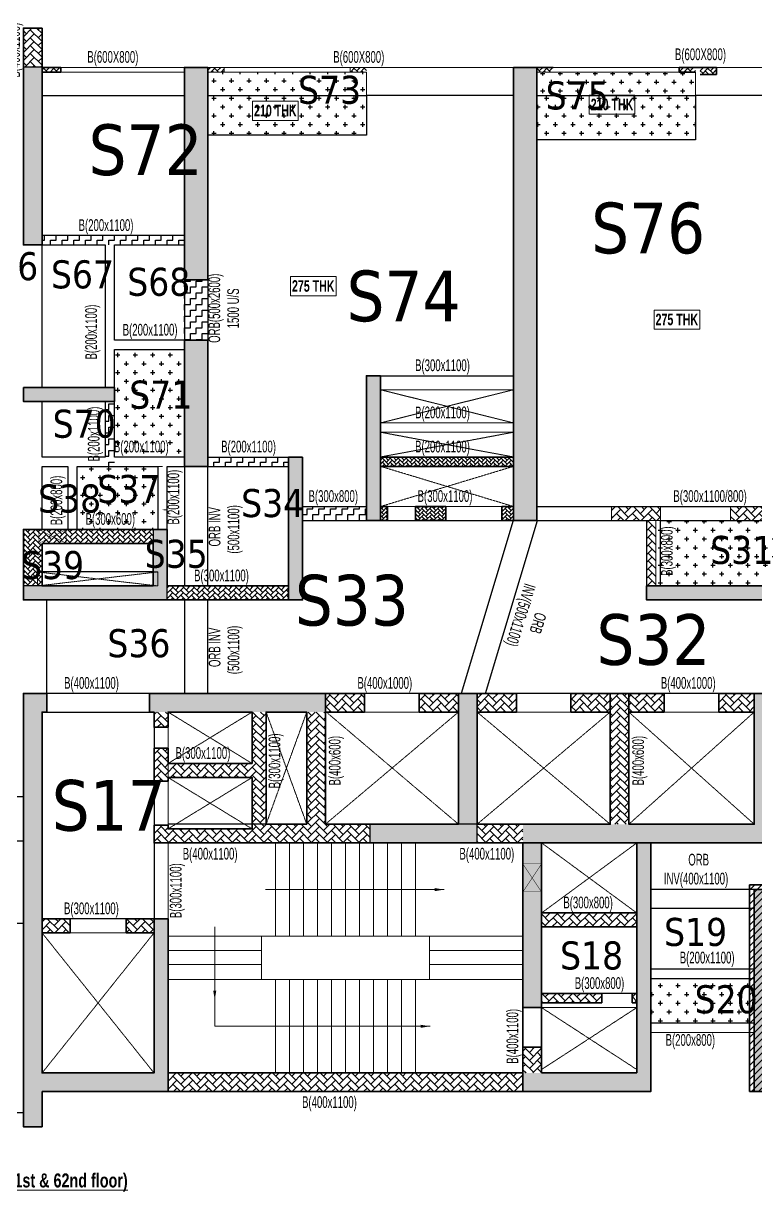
# Model space of a CAD drawing. Header units: millimetres. Extents: x 342 to 67320, y 176 to 26153.
# Drawn here: x 32103 to 47789, y 1146 to 26153 of the extents above; entities that cross this region are included whole.
import ezdxf

# ---------------------------------------------------------------- set-up
doc = ezdxf.new("R2010")
doc.units = ezdxf.units.MM
doc.linetypes.add('HIDDEN', pattern=[0.375, 0.25, -0.125])
for name, color, linetype, lineweight in [('A-ANNO-DIMS', 8, 'Continuous', 15), ('A-DETL-MISC', 35, 'Continuous', 15), ('A-FLOR-IDEN', 11, 'Continuous', 9), ('A-HIDD-ABVE', 8, 'HIDDEN', 20), ('G-ANNO-TEXT', 231, 'Continuous', 9), ('S-BEAM', 7, 'Continuous', 18), ('S-BEAM-IDEN', 2, 'Continuous', 9), ('S-COL HATCH', 9, 'Continuous', 0), ('S-COLS', 5, 'Continuous', 35), ('S-WALL', 4, 'Continuous', 18)]:
    doc.layers.add(name, color=color, linetype=linetype, lineweight=lineweight)
for name, color, linetype in [('changes', 7, 'Continuous'), ('HATCH', 8, 'Continuous'), ('S-CUTOUT', 1, 'Continuous'), ('SUNK SLAB', 8, 'Continuous')]:
    doc.layers.add(name, color=color, linetype=linetype)
doc.styles.add('Dim.s & Anno.(Misc.)', font='ARIALN.TTF')
doc.styles.add('Swis721 LtCn BT', font='swisscl.ttf', dxfattribs={"width": 0.9, "height": 233.355162})
doc.styles.add('Swis721 LtCn BT_2', font='swisscl.ttf', dxfattribs={"height": 244.992296})
doc.styles.add('Swis721 LtCn BT_B', font='', dxfattribs={"width": 0.9, "height": 246.918336})
doc.styles.get('Swis721 LtCn BT_B').set_extended_font_data('Swis721 LtCn BT', bold=True)
doc.dimstyles.new('A-GFC-100', dxfattribs={"dimscale": 100, "dimtxt": 1.75, "dimasz": 1.5, "dimexe": 1.5, "dimexo": 0, "dimgap": 1, "dimtad": 1, "dimdsep": 46, "dimtxsty": 'Dim.s & Anno.(Misc.)', "dimblk": 'ARCHTICK', "dimcen": 0, "dimdle": 1.5, "dimclrd": 256, "dimclre": 8, "dimclrt": 6, "dimazin": 2, "dimtfac": 1, "dimtix": 1, "dimtmove": 2, "dimatfit": 3, "dimfxl": 1, "dimtolj": 1, "dimlwd": -1, "dimlwe": 9, "dimarcsym": 0})
pattern_1 = [(0, (-31351735.42, 21120175.75), (187.5, 187.5), [93.75, -281.25]), (90, (-31351688.55, 21120128.87), (-187.5, 187.5), [93.75, -281.25])]
pattern_2 = [(0, (-31351735.42, 21119742.44), (187.5, 187.5), [93.75, -281.25]), (90, (-31351688.55, 21119695.56), (-187.5, 187.5), [93.75, -281.25])]
pattern_3 = [(45, (-31802317.5, 20729084.55), (0, 169.7056275), [360, -120]), (135, (-31802232.65, 20729169.4), (1e-14, 169.7056275), [360, -120])]
pattern_4 = [(45, (-31802317.5, 20729084.55), (0, 113.13708499), [240, -80]), (135, (-31802260.93, 20729141.12), (9e-15, 113.13708499), [240, -80])]
pattern_5 = [(45, (-15037.47, -17858.63), (0, 107.76307), [228.6, -76.2]), (135, (-14983.584, -17804.75), (7e-15, 107.76307), [228.6, -76.2])]
pattern_6 = [(45, (-31618808, 20746156.34), (0, 169.7056275), [360, -120]), (135, (-31618723.15, 20746241.2), (1e-14, 169.7056275), [360, -120])]

# ---------------------------------------------------------------- blocks, each defined once
blk = doc.blocks.new('_ARCHTICK')
at = {"color": 0, "linetype": 'ByBlock', "const_width": 0.15}
blk.add_lwpolyline([(-0.5, -0.5), (0.5, 0.5)], dxfattribs=at)
blk = doc.blocks.new('A$Cbe320e20')
at = {"layer": 'S-COL HATCH'}
h = blk.add_hatch(dxfattribs=at)
h.set_pattern_fill('AR-HBONE', color=256, scale=30)
h.set_pattern_definition(pattern_3)
h.paths.add_polyline_path([(21854, 17040), (22254, 17040), (22254, 16206), (22254, 16206), (21854, 16206)])
at = {"layer": 'S-COL HATCH', "transparency": 33554687}
h = blk.add_hatch(color=256, dxfattribs=at)
h.dxf.hatch_style = 1
h.paths.add_polyline_path([(22254, 16206), (21854, 16206), (21854, 12400), (22254, 12400)])
h = blk.add_hatch(color=256, dxfattribs=at)
h.dxf.hatch_style = 1
h.paths.add_polyline_path([(25804, 16200), (25304, 16200), (25304, 11650), (25804, 11650)])
h = blk.add_hatch(color=256, dxfattribs=at)
h.dxf.hatch_style = 1
h.paths.add_polyline_path([(32854, 16200), (32354, 16200), (32354, 6500), (32854, 6500)])
h = blk.add_hatch(color=256, dxfattribs=at)
h.dxf.hatch_style = 1
h.paths.add_polyline_path([(25304, 7660), (25804, 7660), (25804, 10360), (25304, 10360)])
h = blk.add_hatch(color=256, dxfattribs=at)
h.dxf.hatch_style = 1
h.paths.add_polyline_path([(29204, 9600), (29204, 6500), (29504, 6500), (29504, 9600)])
h = blk.add_hatch(color=256, dxfattribs=at)
h.dxf.hatch_style = 1
h.paths.add_polyline_path([(21854, 9350), (23804, 9350), (23804, 9050), (21854, 9050)])
h = blk.add_hatch(color=256, dxfattribs=at)
h.dxf.hatch_style = 1
h.paths.add_polyline_path([(27534, 7860), (27834, 7860), (27834, 4800), (27534, 4800), (27534, 5100)])
at = {"layer": 'S-COL HATCH'}
h = blk.add_hatch(dxfattribs=at)
h.set_pattern_fill('AR-HBONE', color=256, scale=15)
h.set_pattern_definition([(45, (-31365336.03, 20949949.553), (0, 84.85281374), [180, -60]), (135, (-31365293.6, 20949991.98), (7e-15, 84.85281374), [180, -60])])
h.paths.add_polyline_path([(29504, 7860), (29504, 7660), (32354, 7660), (32354, 7860)])
h = blk.add_hatch(dxfattribs=at)
h.set_pattern_fill('AR-HBONE', color=256, scale=15)
h.set_pattern_definition([(45, (-31364586.025, 20948789.55), (0, 84.85281374), [180, -60]), (135, (-31364543.6, 20948831.98), (7e-15, 84.85281374), [180, -60])])
h.paths.add_polyline_path([(29654, 6500), (29654, 6800), (29504, 6800), (29504, 6500)])
h = blk.add_hatch(dxfattribs=at)
h.set_pattern_fill('AR-HBONE', color=256, scale=15)
h.set_pattern_definition([(45, (-31365336.03, 20948789.553), (0, 84.85281374), [180, -60]), (135, (-31365293.6, 20948831.98), (7e-15, 84.85281374), [180, -60])])
h.paths.add_polyline_path([(30904, 6500), (30904, 6800), (30254, 6800), (30254, 6500)])
h = blk.add_hatch(dxfattribs=at)
h.set_pattern_fill('AR-HBONE', color=256, scale=15)
h.set_pattern_definition([(45, (-31367286.02, 20948789.55), (0, 84.85281374), [180, -60]), (135, (-31367243.596, 20948831.98), (7e-15, 84.85281374), [180, -60])])
h.paths.add_polyline_path([(32354, 6500), (32354, 6800), (32104, 6800), (32104, 6500)])
h = blk.add_hatch(dxfattribs=at)
h.set_pattern_fill('AR-HBONE', color=256, scale=30)
h.set_pattern_definition(pattern_3)
h.paths.add_polyline_path([(34454, 6800), (34454, 6500), (35504, 6500), (35504, 6800)])
h = blk.add_hatch(dxfattribs=at)
h.set_pattern_fill('AR-HBONE', color=256, scale=30)
h.set_pattern_definition(pattern_3)
h.paths.add_polyline_path([(37004, 6800), (38674, 6800), (38674, 6500), (37004, 6500)])
h = blk.add_hatch(dxfattribs=at)
h.set_pattern_fill('AR-HBONE', color=256, scale=20)
h.set_pattern_definition(pattern_4)
h.paths.add_polyline_path([(22254, 6010), (22254, 5100), (22254, 5100), (22254, 5100), (21854, 5100), (21854, 6310), (24634, 6310), (24634, 6010), (24634, 6010)])
at = {"layer": 'S-COL HATCH', "transparency": 33554687}
h = blk.add_hatch(color=256, dxfattribs=at)
h.dxf.hatch_style = 1
h.paths.add_polyline_path([(24934, 6310), (24634, 6310), (24634, 5100), (21854, 5100), (21854, 4800), (24934, 4800)])
at = {"layer": 'S-COL HATCH'}
h = blk.add_hatch(dxfattribs=at)
h.set_pattern_fill('AR-HBONE', color=256, scale=30)
h.set_pattern_definition(pattern_3)
h.paths.add_polyline_path([(35204, 6500), (35404, 6500), (35404, 5100), (35204, 5100)])
h = blk.add_hatch(dxfattribs=at)
h.set_pattern_fill('AR-HBONE', color=256, scale=20)
h.set_pattern_definition(pattern_4)
h.paths.add_polyline_path([(24934, 5100), (24934, 4800), (27534, 4800), (27534, 5100)])
at = {"layer": 'S-COL HATCH', "transparency": 33554687}
h = blk.add_hatch(color=256, dxfattribs=at)
h.dxf.hatch_style = 1
h.paths.add_polyline_path([(35204, 5100), (35404, 5100), (39594, 5100), (39594, 4800), (35204, 4800)])
h.paths.add_polyline_path([(39594, 5100), (39894, 5100), (39894, 4800), (39594, 4800)])
h = blk.add_hatch(color=256, dxfattribs=at)
h.dxf.hatch_style = 1
h.paths.add_polyline_path([(24654, -2025), (24954, -2025), (24954, -5325), (24954, -5725), (22254, -5725), (22254, -6475), (21854, -6475), (21854, -5325), (21854, -5325), (21854, 2800), (22354, 2800), (22354, 2400), (22254, 2400), (22254, -5325), (22254, -5325), (24654, -5325), (24654, -5325)])
h = blk.add_hatch(color=256, dxfattribs=at)
h.dxf.hatch_style = 1
h.paths.add_polyline_path([(28324, 2800), (24554, 2800), (24554, 2400), (28324, 2400)])
at = {"layer": 'S-COL HATCH'}
h = blk.add_hatch(dxfattribs=at)
h.set_pattern_fill('AR-HBONE', color=256, scale=30)
h.set_pattern_definition(pattern_6)
h.paths.add_polyline_path([(28324, 2400), (28324, 2800), (29164, 2800), (29164, 2400), (28834, 2400)])
h = blk.add_hatch(dxfattribs=at)
h.set_pattern_fill('AR-HBONE', color=256, scale=30)
h.set_pattern_definition(pattern_6)
h.paths.add_polyline_path([(30334, 2400), (30334, 2800), (31174, 2800), (31174, 2400)])
at = {"layer": 'S-COL HATCH', "transparency": 33554687}
h = blk.add_hatch(color=256, dxfattribs=at)
h.dxf.hatch_style = 1
h.paths.add_polyline_path([(31574, 2800), (31174, 2800), (31174, 0), (31574, 0)])
at = {"layer": 'S-COL HATCH'}
h = blk.add_hatch(dxfattribs=at)
h.set_pattern_fill('AR-HBONE', color=256, scale=30)
h.set_pattern_definition(pattern_6)
h.paths.add_polyline_path([(31574, 2400), (31574, 2800), (32414, 2800), (32414, 2400)])
at = {"layer": 'S-COL HATCH', "transparency": 33554687}
h = blk.add_hatch(color=256, dxfattribs=at)
h.dxf.hatch_style = 1
h.paths.add_polyline_path([(32554, -400), (32554, 0), (37509, 0), (37509, 2800), (37909, 2800), (37909, -400)])
at = {"layer": 'S-COL HATCH'}
h = blk.add_hatch(dxfattribs=at)
h.set_pattern_fill('AR-HBONE', color=256, scale=30)
h.set_pattern_definition(pattern_6)
h.paths.add_polyline_path([(33584, 2800), (34424, 2800), (34424, 2400), (33584, 2400)])
h = blk.add_hatch(dxfattribs=at)
h.set_pattern_fill('AR-HBONE', color=256, scale=30)
h.set_pattern_definition(pattern_3)
h.paths.add_polyline_path([(34824, 0), (34424, 0), (34424, 2800), (34824, 2800)])
h = blk.add_hatch(dxfattribs=at)
h.set_pattern_fill('AR-HBONE', color=256, scale=30)
h.set_pattern_definition(pattern_6)
h.paths.add_polyline_path([(34824, 2800), (35581, 2800), (35581, 2400), (34824, 2400)])
h = blk.add_hatch(dxfattribs=at)
h.set_pattern_fill('AR-HBONE', color=256, scale=30)
h.set_pattern_definition(pattern_6)
h.paths.add_polyline_path([(36751, 2400), (36751, 2800), (37509, 2800), (37509, 2400)])
h = blk.add_hatch(dxfattribs=at)
h.set_pattern_fill('AR-HBONE', color=256, scale=30)
h.set_pattern_definition(pattern_3)
h.paths.add_polyline_path([(27054, 2400), (26754, 2400), (26754, 1300), (24954, 1300), (24954, 1625), (24654, 1625), (24654, 922), (24954, 922), (24954, 1000), (26754, 1000), (26754, -100), (24954, -100), (24954, -23), (24654, -23), (24654, -400), (29274, -400), (29274, 0), (27054, 0)])
h = blk.add_hatch(dxfattribs=at)
h.set_pattern_fill('AR-HBONE', color=256, scale=30)
h.set_pattern_definition(pattern_3)
h.paths.add_polyline_path([(24954, 2400), (24654, 2400), (24654, 2075), (24954, 2075)])
h = blk.add_hatch(dxfattribs=at)
h.set_pattern_fill('AR-HBONE', color=256, scale=30)
h.set_pattern_definition(pattern_3)
h.paths.add_polyline_path([(28324, 0), (27924, 0), (27924, 2400), (28324, 2400)])
at = {"layer": 'S-COL HATCH', "transparency": 33554687}
h = blk.add_hatch(color=256, dxfattribs=at)
h.dxf.hatch_style = 1
h.paths.add_polyline_path([(31574, 0), (29274, 0), (29274, -400), (31574, -400)])
at = {"layer": 'S-COL HATCH'}
h = blk.add_hatch(dxfattribs=at)
h.set_pattern_fill('AR-HBONE', color=256, scale=30)
h.set_pattern_definition(pattern_3)
h.paths.add_polyline_path([(31574, 0), (32554, 0), (32554, -400), (31574, -400)])
at = {"layer": 'S-COL HATCH', "transparency": 33554687}
h = blk.add_hatch(color=256, dxfattribs=at)
h.dxf.hatch_style = 1
h.paths.add_polyline_path([(32554, -400), (32954, -400), (32954, -400), (32954, -1900), (32954, -1900), (32954, -2200), (32954, -3925), (32554, -3925)])
h = blk.add_hatch(color=256, dxfattribs=at)
h.dxf.hatch_style = 1
h.paths.add_polyline_path([(34994, -400), (35294, -400), (35294, -5725), (34994, -5725), (32554, -5725), (32554, -5325), (34994, -5325), (34994, -3625), (34994, -3625), (34994, -3625)])
h = blk.add_hatch(dxfattribs=at)
h.set_pattern_fill('ANSI31', color=256, scale=850)
h.set_pattern_definition([(45, (-31682274.25, 21473233.52), (-75.1300955, 75.1300955), [])])
h.paths.add_polyline_path([(37409, -1299), (41159, -1299), (41159, -1699), (37809, -1699), (37809, -5724), (37409, -5724)])
h = blk.add_hatch(color=256, dxfattribs=at)
h.dxf.hatch_style = 1
h.paths.add_polyline_path([(37509, -1400), (41159, -1400), (41159, -1700), (37809, -1700), (37809, -5725), (37509, -5725)])
at = {"layer": 'S-COL HATCH'}
h = blk.add_hatch(dxfattribs=at)
h.set_pattern_fill('AR-HBONE', color=256, scale=30)
h.set_pattern_definition(pattern_3)
h.paths.add_polyline_path([(32954, -1900), (32954, -2200), (34994, -2200), (34994, -1900)])
h = blk.add_hatch(dxfattribs=at)
h.set_pattern_fill('AR-HBONE', color=256, scale=30)
h.set_pattern_definition([(45, (-31802317.5, 20677155.55), (0, 169.7056275), [360, -120]), (135, (-31802232.65, 20677240.4), (1e-14, 169.7056275), [360, -120])])
h.paths.add_polyline_path([(24654, -2325), (24654, -2025), (24054, -2025), (24054, -2325)])
h.paths.add_polyline_path([(22854, -2325), (22854, -2025), (22254, -2025), (22254, -2325)])
h = blk.add_hatch(dxfattribs=at)
h.set_pattern_fill('AR-HBONE', color=256, scale=30)
h.set_pattern_definition(pattern_3)
h.paths.add_polyline_path([(34244, -3625), (34244, -3825), (32954, -3825), (32954, -3625)])
h = blk.add_hatch(dxfattribs=at)
h.set_pattern_fill('AR-HBONE', color=256, scale=30)
h.set_pattern_definition(pattern_3)
h.paths.add_polyline_path([(34894, -3625), (34994, -3625), (34994, -3825), (34894, -3825)])
h = blk.add_hatch(dxfattribs=at)
h.set_pattern_fill('AR-HBONE', color=256, scale=30)
h.set_pattern_definition(pattern_3)
h.paths.add_polyline_path([(32554, -4775), (32954, -4775), (32954, -5325), (32554, -5325)])
h = blk.add_hatch(dxfattribs=at)
h.set_pattern_fill('AR-HBONE', color=256, scale=30)
h.set_pattern_definition(pattern_3)
h.paths.add_polyline_path([(32554, -5325), (24954, -5325), (24954, -5725), (32554, -5725)])
at = {"layer": 'S-WALL'}
h = blk.add_hatch(dxfattribs=at)
h.set_pattern_fill('FP_1', color=1, style=0, pattern_type=2)
h.set_pattern_definition(pattern_5)
h.paths.add_polyline_path([(22254, 16100), (22254, 16200), (22654, 16200), (22654, 16100)])
h = blk.add_hatch(dxfattribs=at)
h.set_pattern_fill('FP_1', color=1, style=0, pattern_type=2)
h.set_pattern_definition(pattern_5)
h.paths.add_polyline_path([(22254, 16100), (22254, 16200), (22654, 16200), (22654, 16100)])
h = blk.add_hatch(dxfattribs=at)
h.set_pattern_fill('FP_1', color=1, style=0, pattern_type=2)
h.set_pattern_definition(pattern_5)
h.paths.add_polyline_path([(25804, 16100), (25804, 16200), (26154, 16200), (26154, 16100)])
h = blk.add_hatch(dxfattribs=at)
h.set_pattern_fill('FP_1', color=1, style=0, pattern_type=2)
h.set_pattern_definition(pattern_5)
h.paths.add_polyline_path([(25804, 16100), (25804, 16200), (26154, 16200), (26154, 16100)])
h = blk.add_hatch(dxfattribs=at)
h.set_pattern_fill('FP_1', color=1, style=0, pattern_type=2)
h.set_pattern_definition([(45, (-18086.774, -17858.63), (0, 107.76307), [228.6, -76.2]), (135, (-18032.89, -17804.745), (7e-15, 107.76307), [228.6, -76.2])])
h.paths.add_polyline_path([(28853, 16100), (28853, 16200), (29203, 16200), (29203, 16100)])
h = blk.add_hatch(dxfattribs=at)
h.set_pattern_fill('FP_1', color=1, style=0, pattern_type=2)
h.set_pattern_definition(pattern_5)
h.paths.add_polyline_path([(32854, 16100), (32854, 16200), (33204, 16200), (33204, 16100)])
h = blk.add_hatch(dxfattribs=at)
h.set_pattern_fill('FP_1', color=1, style=0, pattern_type=2)
h.set_pattern_definition(pattern_5)
h.paths.add_polyline_path([(32854, 16100), (32854, 16200), (33204, 16200), (33204, 16100)])
h = blk.add_hatch(dxfattribs=at)
h.set_pattern_fill('FP_1', color=1, style=0, pattern_type=2)
h.set_pattern_definition(pattern_5)
h.paths.add_polyline_path([(35904, 16100), (35904, 16200), (36254, 16200), (36254, 16100)])
h = blk.add_hatch(dxfattribs=at)
h.set_pattern_fill('FP_1', color=1, style=0, pattern_type=2)
h.set_pattern_definition(pattern_5)
h.paths.add_polyline_path([(35904, 16100), (35904, 16200), (36254, 16200), (36254, 16100)])
h = blk.add_hatch(dxfattribs=at)
h.set_pattern_fill('FP_1', color=1, style=0, pattern_type=2)
h.set_pattern_definition(pattern_5)
h.paths.add_polyline_path([(36354, 16050), (36354, 16200), (36704, 16200), (36704, 16050)])
h = blk.add_hatch(dxfattribs=at)
h.set_pattern_fill('FP_1', color=1, style=0, pattern_type=2)
h.set_pattern_definition(pattern_5)
h.paths.add_polyline_path([(36354, 16050), (36354, 16200), (36704, 16200), (36704, 16050)])
at = {"layer": 'changes'}
for p, q in [((22254, 16206), (21854, 16206)), ((21854, 5100), (21854, 4800))]:
    blk.add_line(p, q, dxfattribs=at)
for points in [[(24934, 6310), (24634, 6310), (24634, 5100), (21854, 5100), (21854, 4800), (24934, 4800)], [(31574, 0), (29274, 0), (29274, -400), (31574, -400)]]:
    blk.add_lwpolyline(points, close=True, dxfattribs=at)
at = {"layer": 'S-BEAM', "color": 5, "elevation": 0}
for points in [[(35504, 6800), (34454, 6800), (34454, 6500), (35504, 6500)], [(35404, 6500), (35204, 6500), (35204, 5100), (35404, 5100)]]:
    blk.add_lwpolyline(points, close=True, dxfattribs=at)
at = {"layer": 'S-BEAM', "color": 5}
blk.add_lwpolyline([(38674, 6800), (37004, 6800), (37004, 6500), (38674, 6500)], close=True, dxfattribs=at)
at = {"layer": 'S-COL HATCH'}
blk.add_line((24634, 6010), (24634, 6310), dxfattribs=at)
at = {"layer": 'S-COLS'}
for p, q in [((27534, 5100), (27534, 4800)), ((29164, 2800), (28324, 2800)), ((29164, 2800), (29164, 2400)), ((30334, 2400), (30334, 2800)), ((32414, 2800), (30334, 2800)), ((32414, 2800), (32414, 2400)), ((33584, 2400), (33584, 2800)), ((34424, 2800), (33584, 2800)), ((35581, 2800), (34824, 2800)), ((35581, 2800), (35581, 2400)), ((36751, 2400), (36751, 2800)), ((37509, 2800), (36751, 2800)), ((29164, 2400), (28324, 2400)), ((31174, 2400), (30334, 2400)), ((32414, 2400), (31574, 2400)), ((34424, 2400), (33584, 2400)), ((35581, 2400), (34824, 2400)), ((36751, 2400), (37509, 2400)), ((37509, -1400), (37509, -5725)), ((37509, -1400), (41159, -1400)), ((24654, -2025), (24654, -5325)), ((24954, -2025), (24954, -5325)), ((32954, -3925), (32554, -3925)), ((32954, -4775), (32554, -4775)), ((24954, -5325), (24954, -5725)), ((37809, -5724), (37409, -5724)), ((37809, -5724), (37409, -5724)), ((37509, -5725), (37809, -5725))]:
    blk.add_line(p, q, dxfattribs=at)
for points in [[(22254, 17040), (21854, 17040), (21854, 12400), (22254, 12400)], [(25804, 11650), (25304, 11650), (25304, 16200), (25804, 16200)], [(25804, 10360), (25804, 7660), (25304, 7660), (25304, 10360)], [(21854, 9350), (23804, 9350), (23804, 9050), (21854, 9050)], [(27834, 7860), (27834, 4800), (21854, 4800), (21854, 6310), (24934, 6310), (24934, 5100), (27534, 5100), (27534, 7860), (27834, 7860)], [(22254, 6010), (24634, 6010), (24634, 5100), (22254, 5100)], [(27924, 0), (27054, 0), (27054, 2400), (27924, 2400)], [(32954, -1900), (34994, -1900), (34994, -2200), (32954, -2200)]]:
    blk.add_lwpolyline(points, close=True, dxfattribs=at)
at = {"layer": 'S-COLS', "elevation": 0}
for points in [[(32854, 6500), (32354, 6500), (32354, 16200), (32854, 16200)], [(29504, 9600), (29204, 9600), (29204, 6500), (29504, 6500)], [(29504, 7660), (32354, 7660), (32354, 7860), (29504, 7860)], [(29504, 6500), (29654, 6500), (29654, 6800), (29504, 6800)], [(30254, 6500), (30904, 6500), (30904, 6800), (30254, 6800)], [(32104, 6500), (32354, 6500), (32354, 6800), (32104, 6800)]]:
    blk.add_lwpolyline(points, close=True, dxfattribs=at)
blk.add_lwpolyline([(39894, 4800), (35204, 4800), (35204, 5100), (39894, 5100)], dxfattribs=at)
at = {"layer": 'S-COLS'}
for points in [[(21854, -5325), (21854, 2800), (22354, 2800), (22354, 2400), (22254, 2400), (22254, -5325), (24654, -5325)], [(28324, 2800), (24554, 2800), (24554, 2400), (24654, 2400), (24654, 2075), (24954, 2075), (24954, 2400), (25854, 2400), (26754, 2400), (26754, 1300), (24954, 1300), (24954, 1625), (24654, 1625), (24654, 922), (24954, 922), (24954, 1000), (26754, 1000), (26754, -100), (25854, -100), (24954, -100), (24954, -23), (24654, -23), (24654, -400), (26754, -400), (26754, -400), (37909, -400)], [(37909, 2800), (37509, 2800), (37509, 0), (34824, 0), (34824, 2800)], [(31174, 2800), (31174, 0), (28324, 0), (28324, 2800)], [(31574, 2800), (31174, 2800)], [(34424, 2800), (34424, 0), (31574, 0), (31574, 2800)], [(34824, 2800), (34424, 2800)], [(32954, -5725), (32554, -5725), (32554, -400)], [(32954, -400), (32954, -5325)], [(35294, -400), (35294, -5725), (34994, -5725)], [(34994, -5325), (34994, -400)], [(37409, -5724), (37409, -1299), (41159, -1299)], [(22254, -2325), (22854, -2325), (22854, -2025), (22254, -2025)], [(24654, -2325), (24054, -2325), (24054, -2025), (24954, -2025)], [(32954, -3625), (34244, -3625)], [(34244, -3625), (34244, -3825)], [(34894, -3825), (34894, -3625)], [(34894, -3625), (34994, -3625)], [(34244, -3825), (32954, -3825)], [(34994, -3825), (34894, -3825)], [(22254, -5725), (22254, -6475), (21854, -6475), (21854, -5325)], [(24954, -5325), (32554, -5325), (32554, -5725), (22254, -5725)], [(32954, -5325), (34994, -5325)], [(34994, -5725), (32954, -5725)]]:
    blk.add_lwpolyline(points, dxfattribs=at)
at = {"layer": 'S-CUTOUT', "const_width": 10}
blk.add_lwpolyline([(22179, 6310), (22779, 6310), (22779, 6010), (22179, 6010)], close=True, dxfattribs=at)
for points in [[(22179, 6310), (22779, 6010)], [(22779, 6310), (22179, 6010)]]:
    blk.add_lwpolyline(points, dxfattribs=at)
at = {"layer": 'S-CUTOUT', "const_width": 10, "elevation": 0}
blk.add_lwpolyline([(32954, -849), (32954, -1449), (32554, -1449), (32554, -849)], close=True, dxfattribs=at)
for points in [[(32954, -849), (32554, -1449)], [(32954, -1449), (32554, -849)]]:
    blk.add_lwpolyline(points, dxfattribs=at)
at = {"layer": 'S-WALL', "lineweight": 35}
for p, q in [((22254, 16200), (22654, 16200)), ((22654, 16100), (22254, 16100)), ((22654, 16200), (22654, 16100)), ((32354, 16200), (33204, 16200)), ((35904, 16200), (36704, 16200))]:
    blk.add_line(p, q, dxfattribs=at)
at = {"layer": 'S-WALL', "color": 7}
for p, q in [((25304, 16200), (22654, 16200)), ((22654, 16100), (25304, 16100)), ((25304, 16200), (26154, 16200)), ((25804, 16100), (29204, 16100)), ((29204, 16200), (26154, 16200)), ((26154, 16200), (26154, 16100)), ((28854, 16200), (28854, 16100)), ((32854, 16100), (35904, 16100)), ((35904, 16200), (33204, 16200))]:
    blk.add_line(p, q, dxfattribs=at)
at = {"layer": 'S-WALL', "color": 5, "lineweight": 35}
for p, q in [((35904, 16100), (35904, 16200)), ((36254, 16100), (35904, 16100)), ((36704, 16050), (36354, 16050)), ((36704, 16200), (36704, 16050))]:
    blk.add_line(p, q, dxfattribs=at)

msp = doc.modelspace()

# ---------------------------------------------------------------- hatches: boundary and pattern name
at = {"layer": 'SUNK SLAB'}
h = msp.add_hatch(dxfattribs=at)
h.set_pattern_fill('CROSS', color=8, scale=750, style=0)
h.set_pattern_definition(pattern_1)
h.paths.add_polyline_path([(39453, 23761), (39453, 25111), (36053, 25111), (36053, 23761)])
h = msp.add_hatch(dxfattribs=at)
h.set_pattern_fill('CROSS', color=8, scale=750, style=0)
h.set_pattern_definition([(0, (-31792069.03, 20784333.07), (187.5, 187.5), [93.75, -281.25]), (90, (-31792022.15, 20784286.2), (-187.5, 187.5), [93.75, -281.25])])
h.paths.add_polyline_path([(46503, 25111), (43103, 25111), (43103, 24611), (44223, 24611), (44223, 24619), (45200, 24619), (46503, 24617)])
h = msp.add_hatch(dxfattribs=at)
h.set_pattern_fill('CROSS', color=8, scale=750, style=0)
h.set_pattern_definition(pattern_1)
h.paths.add_polyline_path([(43103, 24611), (43103, 23661), (46503, 23661), (46503, 24611)])
h = msp.add_hatch(dxfattribs=at)
h.set_pattern_fill('ZIGZAG', color=8, scale=1000, style=0)
h.set_pattern_definition([(0, (-31792068.99, 20733512), (125, 125), [125, -125]), (90, (-31791943.99, 20733512), (-125, 125), [125, -125])])
h.paths.add_polyline_path([(38083, 15811), (39453, 15811), (39453, 15511), (38083, 15511)])
h.paths.add_polyline_path([(36053, 16871), (37783, 16871), (37783, 16871), (37783, 16671), (36053, 16671)])
h.paths.add_polyline_path([(35553, 20661), (36053, 20661), (36053, 19371), (35553, 19371)])
h.paths.add_polyline_path([(32503, 21611), (35553, 21611), (35553, 21411), (35453, 21411), (35453, 21411), (34543, 21411), (34543, 21411), (32503, 21411)])
h.paths.add_polyline_path([(33853, 18061), (34053, 18061), (34053, 16671), (33853, 16671)])
h = msp.add_hatch(dxfattribs=at)
h.set_pattern_fill('CROSS', color=8, scale=750, style=0)
h.set_pattern_definition(pattern_2)
h.paths.add_polyline_path([(35553, 16871), (34053, 16871), (34053, 17961), (34053, 18361), (34053, 19171), (35553, 19171)])
h = msp.add_hatch(dxfattribs=at)
h.set_pattern_fill('CROSS', color=8, scale=750, style=0)
h.set_pattern_definition(pattern_2)
h.paths.add_polyline_path([(34983, 16671), (34983, 15321), (33253, 15321), (33253, 16671)])
h = msp.add_hatch(dxfattribs=at)
h.set_pattern_fill('CROSS', color=8, scale=750, style=0)
h.set_pattern_definition(pattern_2)
h.paths.add_polyline_path([(48413, 15511), (48413, 14111), (45653, 14111), (45653, 15511)])
h.paths.add_polyline_path([(47986, 14112), (47986, 15386), (48513, 15386), (48513, 14112)], flags=9)
h = msp.add_hatch(dxfattribs=at)
h.set_pattern_fill('CROSS', color=8, scale=750, style=0)
h.set_pattern_definition(pattern_2)
h.paths.add_polyline_path([(45543, 4751), (45543, 5711), (47757, 5711), (47757, 4751)])

# ---------------------------------------------------------------- linework, layer by layer
at = {"layer": 'A-ANNO-DIMS', "ltscale": 500, "elevation": 0}
msp.add_lwpolyline([(36993, 4685), (36203, 4685), (36203, 5250)], dxfattribs=at)
at = {"layer": 'A-DETL-MISC'}
for p, q in [((37503, 8610), (37503, 6611)), ((37803, 8611), (37803, 6611)), ((38103, 8611), (38103, 6611)), ((38403, 8611), (38403, 6611)), ((38703, 8611), (38703, 6611)), ((39003, 8611), (39003, 6611)), ((39303, 8611), (39303, 6611)), ((39603, 8611), (39603, 6611)), ((39903, 8611), (39903, 6611)), ((40203, 8611), (40203, 6611)), ((40503, 8611), (40503, 6611)), ((37503, 3685), (37503, 5685)), ((37803, 3685), (37803, 5685)), ((38103, 3685), (38103, 5685)), ((38403, 3685), (38403, 5685)), ((38703, 3685), (38703, 5685)), ((39003, 3685), (39003, 5685)), ((39303, 3685), (39303, 5685)), ((39603, 3685), (39603, 5685)), ((39903, 3685), (39903, 5685)), ((40203, 3685), (40203, 5685)), ((40503, 3685), (40503, 5685))]:
    msp.add_line(p, q, dxfattribs=at)
at = {"layer": 'A-DETL-MISC', "elevation": 0}
for points in [[(37203, 6611), (35203, 6611)], [(40803, 6611), (42803, 6611)], [(37203, 6311), (35203, 6311)], [(40803, 6311), (42803, 6311)], [(37203, 6011), (35203, 6011)], [(40803, 6011), (42803, 6011)], [(37203, 5685), (35203, 5685)], [(40803, 5685), (42803, 5685)]]:
    msp.add_lwpolyline(points, dxfattribs=at)
msp.add_lwpolyline([(37203, 6611), (37203, 5685), (40803, 5685), (40803, 6611)], close=True, dxfattribs=at)
at = {"layer": 'A-FLOR-IDEN', "color": 8, "elevation": 0, "flags": 128}
for points in [[(45200, 24619), (45200, 24207), (44223, 24207), (44223, 24619)], [(37988, 24489), (37988, 24077), (37011, 24077), (37011, 24489)], [(38801, 20734), (38801, 20322), (37824, 20322), (37824, 20734)], [(46590, 20017), (46590, 19605), (45612, 19605), (45612, 20017)]]:
    msp.add_lwpolyline(points, close=True, dxfattribs=at)
at = {"layer": 'A-HIDD-ABVE', "linetype": 'HIDDEN'}
for p, q in [((42603, 18311, 0), (39753, 17601, 0)), ((42603, 17601, 0), (39753, 18311, 0)), ((39753, 18311, 0), (39753, 18311, 0)), ((42603, 17401, 0), (39753, 16871)), ((42603, 16871, 0), (39753, 17401)), ((42603, 16671, 0), (39753, 15811, 0)), ((42603, 15811, 0), (39753, 16671)), ((34983, 14411), (32403, 14111)), ((34983, 14111), (32403, 14411)), ((37003, 11411), (35203, 10311)), ((37003, 10311), (35203, 11411)), ((38173, 11411), (37303, 9011)), ((38173, 9011), (37303, 11411)), ((41423, 11411), (38573, 9011)), ((41423, 9011), (38593, 11411)), ((44673, 11411), (41823, 9011)), ((44673, 9011), (41823, 11411)), ((47757, 11411), (45073, 9011)), ((47757, 9011), (45073, 11411)), ((37003, 10011), (35203, 8911)), ((37003, 8911), (35203, 10011)), ((45243, 8611, 0), (43203, 7111)), ((45243, 7111), (43203, 8611)), ((34903, 6685), (32503, 3685)), ((34903, 3685), (32503, 6685)), ((45243, 5085), (43203, 3760)), ((45243, 3760), (43204, 5085))]:
    msp.add_line(p, q, dxfattribs=at)
at = {"layer": 'changes'}
msp.add_line((37303, 9011), (35203, 9011), dxfattribs=at)
at = {"layer": 'changes', "color": 1, "elevation": 0}
for points in [[(32503, 24611), (35553, 24611), (35553, 21611), (32503, 21611)], [(36053, 24611), (39453, 24611), (39453, 23761), (36053, 23761)], [(42603, 24611), (39453, 24611), (39453, 23761), (36053, 23761), (36053, 16871), (38083, 16871), (38083, 15811), (39453, 15811), (39453, 18611), (42603, 18611)], [(43103, 24611), (46503, 24611), (46503, 23661), (43103, 23661)], [(46503, 24611), (46503, 23661), (43103, 23661), (43103, 15811), (48052, 15811), (48052, 18211), (49653, 18211), (49653, 24611)], [(32503, 21411), (33853, 21411), (33853, 18361), (32503, 18361)], [(34053, 21411), (35553, 21411), (35553, 19371), (34053, 19371)], [(34053, 19171), (35553, 19171), (35553, 16871), (34053, 16871)], [(32503, 18061), (33853, 18061), (33853, 16871), (32503, 16871)], [(32503, 16671), (33053, 16671), (33053, 15321), (32503, 15321)], [(33253, 16671), (34983, 16671), (34983, 15321), (33253, 15321)], [(35183, 16671), (35553, 16671), (35553, 14111), (35183, 14111)], [(36053, 16671), (37783, 16671), (37783, 14111), (36053, 14111)], [(38083, 15511), (42592, 15511), (41482, 11811), (36053, 11811), (36053, 13811), (38083, 13811)], [(49843, 13811), (49843, 11811), (42004, 11811), (43114, 15511), (45453, 15511), (45453, 13811)], [(45753, 15511), (48413, 15511), (48413, 14111), (45753, 14111)], [(34883, 14411), (32503, 14411), (32503, 15021), (34883, 15021)], [(32603, 13811), (35553, 13811), (35553, 11811), (32603, 11811)], [(32103, 9601), (32103, 8651), (30873, 8651), (30873, 8951), (29873, 8951), (29873, 8651), (29203, 8651), (29203, 9926), (29463, 9926), (29463, 10926), (29203, 10926), (29203, 11611), (30113, 11611), (30113, 9601)], [(32503, 11411), (34903, 11411), (34903, 6985), (32503, 6985)], [(48157, 11411), (49843, 11411), (49843, 10911), (55093, 10911), (55093, 7611), (45543, 7611), (45543, 8611), (48157, 8611)], [(45543, 7211), (47757, 7211), (47757, 5911), (45543, 5911)], [(25903, 6891), (32103, 6891), (32103, 2835), (25903, 2835)], [(43203, 6811), (45243, 6811), (45243, 5385), (43203, 5385)], [(45543, 5711), (47757, 5711), (47757, 4751), (45543, 4751)]]:
    msp.add_lwpolyline(points, close=True, dxfattribs=at)
at = {"layer": 'HATCH', "color": 4}
for p, q in [((35553, 14111), (35553, 14111)), ((36053, 14111), (36053, 14111))]:
    msp.add_line(p, q, dxfattribs=at)
at = {"layer": 'S-BEAM'}
for p, q in [((35553, 25211), (32503, 25216)), ((42603, 25211, 0), (36053, 25211, 0)), ((39453, 25111, 0), (36053, 25111)), ((49653, 25211), (43103, 25211, 0)), ((32503, 18361, 0), (32503, 21411)), ((35553, 20661), (35553, 19371)), ((36053, 20661), (36053, 19371)), ((34053, 19171), (35553, 19171)), ((34053, 19171), (34053, 18361)), ((42603, 18311, 0), (39753, 18311, 0)), ((39753, 18311, 0), (39753, 18311, 0)), ((32503, 16871), (32503, 18061)), ((34053, 17961), (34053, 16871)), ((42603, 17601, 0), (39753, 17601, 0)), ((42603, 17401, 0), (39753, 17401)), ((39753, 17401), (39753, 17401)), ((33853, 16871), (32503, 16871)), ((35553, 16871), (34053, 16871)), ((42603, 16871, 0), (39753, 16871, 0)), ((32503, 15321), (32503, 16671)), ((33253, 16671), (33253, 15321)), ((35083, 16671), (33253, 16671)), ((34983, 15321), (34983, 16671)), ((35553, 16671), (35183, 16671)), ((35553, 16671, 0), (35553, 14111, 0)), ((36053, 16671), (36053, 14111)), ((42603, 16671, 0), (39753, 16671)), ((42603, 15811), (39753, 15811, 0)), ((42592, 15511, 0), (41482, 11811, 0)), ((43114, 15511, 0), (42004, 11811, 0)), ((44703, 15511, 0), (43103, 15511, 0)), ((48413, 15511), (45753, 15511, 0)), ((32603, 13811), (32603, 11811)), ((35553, 13811, 0), (35553, 11811, 0)), ((36053, 13811, 0), (36053, 11811, 0)), ((35203, 8988), (35203, 11411)), ((41423, 11411), (38593, 11411)), ((44673, 11411), (41823, 11411)), ((47757, 11411), (45073, 11411)), ((35203, 8611), (35203, 6985)), ((47757, 7611), (45543, 7611, 0)), ((47757, 7211), (45543, 7211, 0)), ((34303, 6685), (33103, 6685)), ((47757, 5711), (45543, 5711)), ((45243, 5085), (43203, 5085)), ((47757, 4751), (45543, 4751)), ((47757, 4551), (45543, 4551))]:
    msp.add_line(p, q, dxfattribs=at)
at = {"layer": 'S-BEAM', "linetype": 'HIDDEN'}
for p, q in [((35553, 24606), (32503, 24611)), ((42603, 24611, 0), (36053, 24611)), ((49653, 24611), (43103, 24611, 0)), ((35553, 21611), (32503, 21611)), ((33853, 21411), (32503, 21411)), ((33853, 21411), (33853, 18361)), ((35553, 21411), (34053, 21411)), ((34053, 21411), (34053, 19371)), ((35553, 19371), (34053, 19371)), ((42603, 18611, 0), (39753, 18611, 0)), ((33853, 16871), (33853, 17961)), ((37783, 16871), (36053, 16871)), ((33053, 16671), (32503, 16671)), ((33053, 16671), (33053, 15321)), ((35183, 16671), (35183, 15321)), ((37783, 16671), (36053, 16671)), ((39453, 15811), (38083, 15811)), ((49653, 15811), (43103, 15811, 0)), ((35183, 15741), (35083, 15741)), ((39453, 15511), (38083, 15511)), ((42603, 15511, 0), (39753, 15511, 0)), ((45453, 15511, 0), (45453, 14111, 0)), ((45753, 15511, 0), (45753, 14111, 0)), ((34803, 11811), (32603, 11811)), ((40583, 11811), (38573, 11811)), ((41607, 11811), (40607, 11811)), ((44673, 11811), (41823, 11811)), ((47083, 11811), (45073, 11811)), ((49843, 11811), (47083, 11811)), ((34803, 11411), (32603, 11411)), ((34903, 8988), (34903, 11411)), ((34903, 8611), (34903, 6985)), ((34303, 6985), (33103, 6985)), ((47757, 5911), (45543, 5911)), ((45143, 5385), (44493, 5385))]:
    msp.add_line(p, q, dxfattribs=at)
at = {"layer": 'S-BEAM', "elevation": 0}
for points in [[(39453, 25111), (36053, 25111), (36053, 23761), (39453, 23761)], [(46503, 25111), (43103, 25111), (43103, 23661), (46503, 23661)], [(32403, 14111), (34983, 14111), (34983, 14411), (32403, 14411)]]:
    msp.add_lwpolyline(points, close=True, dxfattribs=at)

# ---------------------------------------------------------------- block references
at = {"layer": 'S-COLS'}
msp.add_blockref('A$Cbe320e20', (10249, 9011), dxfattribs=at)

# ---------------------------------------------------------------- texts
at = {"layer": 'A-FLOR-IDEN', "color": 1, "char_height": 246.9, "width": 1155, "attachment_point": 2, "line_spacing_factor": 0.964267, "style": 'Swis721 LtCn BT_B'}
for s, insert in [('210 THK', (44712, 24541, 0)), ('210 THK', (37500, 24410, 0)), ('275 THK', (38313, 20656)), ('275 THK', (46101, 19939))]:
    msp.add_mtext(s, dxfattribs=dict(at, insert=insert))
at = {"layer": 'changes', "attachment_point": 1, "style": 'Dim.s & Anno.(Misc.)'}
for s, insert, char_height in [('{\\fTahoma|b0|i0|c0|p34;S73}', (37988, 25032, 0), 600), ('{\\fTahoma|b0|i0|c0|p34;S75}', (43291, 24911), 600), ('{\\fTahoma|b0|i0|c0|p34;S72}', (33501, 23991), 1084.7), ('{\\fTahoma|b0|i0|c0|p34;S76}', (44266, 22316), 1084.7), ('{\\fTahoma|b0|i0|c0|p34;S66}', (31071, 21256), 600), ('{\\fTahoma|b0|i0|c0|p34;S67}', (32695, 21081), 600), ('{\\fTahoma|b0|i0|c0|p34;S68}', (34329, 20922), 600), ('{\\fTahoma|b0|i0|c0|p34;S74}', (39027, 20862), 1084.7), ('{\\fTahoma|b0|i0|c0|p34;S71}', (34371, 18506), 600), ('{\\fTahoma|b0|i0|c0|p34;S70}', (32731, 17884), 600), ('{\\fTahoma|b0|i0|c0|p34;S38}', (32420, 16283), 600), ('{\\fTahoma|b0|i0|c0|p34;S37}', (33688, 16486), 600), ('{\\fTahoma|b0|i0|c0|p34;S34}', (36769, 16185), 600), ('{\\fTahoma|b0|i0|c0|p34;S35}', (34702, 15099), 600), ('{\\fTahoma|b0|i0|c0|p34;S31}', (46817, 15182), 600), ('{\\fTahoma|b0|i0|c0|p34;S39}', (32054, 14858), 600), ('{\\fTahoma|b0|i0|c0|p34;S33}', (37920, 14349), 1084.7), ('{\\fTahoma|b0|i0|c0|p34;S32}', (44380, 13507), 1084.7), ('{\\fTahoma|b0|i0|c0|p34;S36}', (33903, 13186), 600), ('{\\fTahoma|b0|i0|c0|p34;S17}', (32711, 9957), 1084.7), ('{\\fTahoma|b0|i0|c0|p34;S19}', (45828, 7005), 600), ('{\\fTahoma|b0|i0|c0|p34;S18}', (43600, 6502), 600), ('{\\fTahoma|b0|i0|c0|p34;S20}', (46483, 5564), 600)]:
    msp.add_mtext_dynamic_manual_height_columns(s, width=6038.66, gutter_width=5424, heights=[1159], dxfattribs=dict(at, insert=insert, char_height=char_height))
at = {"layer": 'G-ANNO-TEXT', "color": 6, "insert": (24070, 1536), "char_height": 300, "width": 11144.73, "attachment_point": 1, "line_spacing_factor": 0.971848, "style": 'Swis721 LtCn BT_2'}
msp.add_mtext('{\\fSwis721 LtCn BT|b1|i0|c0|p34;\\LSEWRI SERVICE FLOOR FRAMING PLAN (19th,36th,41st & 62nd floor)}', dxfattribs=at)
at = {"layer": 'S-BEAM-IDEN', "style": 'Swis721 LtCn BT', "width": 0.8}
for s, rotation, p in [('B(400x1100)', 90, (32030, 24992)), ('ORB(500x2600)', 90, (36317, 19314)), ('1500 U/S', 90, (36722, 19625)), ('B(200x1100)', 90, (33679, 18958)), ('B(200x1100)', 90, (33735, 16775)), ('B(200x1100)', 90, (35441, 15424)), ('B(200x800)', 90, (32935, 15411)), ('ORB INV', 90, (36324, 14956)), ('(500x1100)', 90, (36729, 14803)), ('B(300x600)', 360, (33435, 15420)), ('B(300x800)', 90, (46011, 14326, 0)), ('B(300x1100)', 360, (35760, 14210)), ('INV(500x1100)', 252.7202, (42843, 14183, 0)), ('ORB', 252.7202, (43074, 13563, 0)), ('ORB INV', 90, (36324, 12375)), ('(500x1100)', 90, (36729, 12222)), ('B(300x1100)', 90, (37607, 9779)), ('B(400x600)', 90, (38897, 9841, 0)), ('B(400x600)', 90, (45397, 9841, 0)), ('B(400x1100)', 360, (35517, 8254)), ('B(400x1100)', 360, (41444, 8254)), ('B(300x1100)', 90, (35491, 7001)), ('B(300x800)', 360, (43670, 7210)), ('B(400x1100)', 90, (42703, 3883)), ('B(400x1100)', 360, (38073, 2938, 0))]:
    msp.add_text(s, height=250, rotation=rotation, dxfattribs=at).set_placement(p)
for s, p in [('B(600X800)', (33473, 25310, 0)), ('B(600X800)', (38741, 25310, 0)), ('B(600X800)', (46060, 25366, 0)), ('B(200x1100)', (33287, 21710)), ('B(200x1100)', (34231, 19470)), ('B(300x1100)', (40494, 18710, 0)), ('B(200x1100)', (40494, 17700, 0)), ('B(200x1100)', (34042, 16970)), ('B(200x1100)', (36340, 16970)), ('B(200x1100)', (40494, 16970, 0)), ('B(300x800)', (38212, 15910)), ('B(300x1100)', (40548, 15910)), ('B(300x1100/800)', (46026, 15910)), ('B(400x1100)', (32976, 11910)), ('B(400x1000)', (39258, 11910, 0)), ('B(400x1000)', (45758, 11910, 0)), ('B(300x1100)', (35363, 10410, 0)), ('ORB', (46346, 8127)), ('INV(400x1100)', (45823, 7722)), ('B(300x1100)', (32974, 7085)), ('B(200x1100)', (46163, 6031)), ('B(300x800)', (43914, 5485)), ('B(200x800)', (45860, 4268))]:
    msp.add_text(s, height=250, dxfattribs=at).set_placement(p)

# ---------------------------------------------------------------- leaders
at = {"layer": 'A-ANNO-DIMS', "ltscale": 500}
for points in [[(41114, 7611), (37293, 7611)], [(36203, 5250), (36203, 6812)], [(40814, 4685), (36993, 4685)]]:
    msp.add_leader(points, dimstyle='A-GFC-100', override={"dimasz": 2, "dimtad": 0, "dimfxl": 0.18, "dimarcsym": 1}, dxfattribs=at)

doc.saveas('drawing.dxf')
